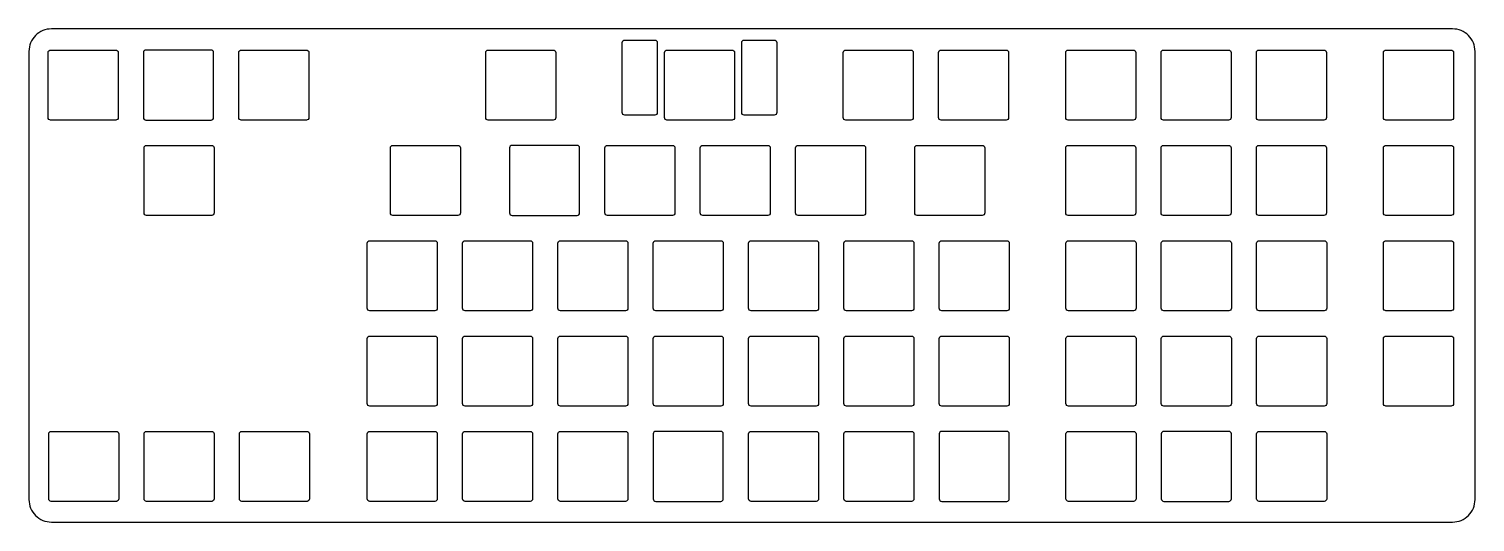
# Model space of a CAD drawing. Header units: millimetres. Extents: x -489 to -200, y 143 to 241.
import ezdxf

# ---------------------------------------------------------------- set-up
doc = ezdxf.new("R2010")
doc.units = ezdxf.units.MM
doc.layers.get('0').update_dxf_attribs({"linetype": 'CONTINUOUS'})

msp = doc.modelspace()

# ---------------------------------------------------------------- linework, layer by layer
for points in [[(-204.86, 142.6, 0.414214), (-200.36, 147.1), (-200.36, 236.68, 0.414214), (-204.86, 241.18), (-484.84, 241.18, 0.414214), (-489.34, 236.68), (-489.34, 147.1, 0.414214), (-484.84, 142.6)], [(-364.28, 223.94), (-370.28, 223.94, -0.414214), (-370.78, 224.44), (-370.78, 238.44, -0.414214), (-370.28, 238.94), (-364.28, 238.94, -0.414214), (-363.78, 238.44), (-363.78, 224.44, -0.414214)], [(-340.4, 223.94), (-346.4, 223.94, -0.414214), (-346.9, 224.44), (-346.9, 238.44, -0.414214), (-346.4, 238.94), (-340.4, 238.94, -0.414214), (-339.9, 238.44), (-339.9, 224.44, -0.414214)], [(-472, 222.94), (-485, 222.94, -0.414214), (-485.5, 223.44), (-485.5, 236.44, -0.414214), (-485, 236.94), (-472, 236.94, -0.414214), (-471.5, 236.44), (-471.5, 223.44, -0.414214)], [(-452.95, 222.94, 0.414214), (-452.45, 223.44), (-452.45, 236.44, 0.414214), (-452.95, 236.94), (-465.95, 236.94, 0.414214), (-466.45, 236.44), (-466.45, 223.44, 0.414214), (-465.95, 222.94)], [(-433.9, 222.94), (-446.9, 222.94, -0.414214), (-447.4, 223.44), (-447.4, 236.44, -0.414214), (-446.9, 236.94), (-433.9, 236.94, -0.414214), (-433.4, 236.44), (-433.4, 223.44, -0.414214)], [(-384.56, 222.94), (-397.56, 222.94, -0.414214), (-398.06, 223.44), (-398.06, 236.44, -0.414214), (-397.56, 236.94), (-384.56, 236.94, -0.414214), (-384.06, 236.44), (-384.06, 223.44, -0.414214)], [(-348.84, 222.94), (-361.84, 222.94, -0.414214), (-362.34, 223.44), (-362.34, 236.44, -0.414214), (-361.84, 236.94), (-348.84, 236.94, -0.414214), (-348.34, 236.44), (-348.34, 223.44, -0.414214)], [(-313.12, 222.94), (-326.12, 222.94, -0.414214), (-326.62, 223.44), (-326.62, 236.44, -0.414214), (-326.12, 236.94), (-313.12, 236.94, -0.414214), (-312.62, 236.44), (-312.62, 223.44, -0.414214)], [(-294.07, 222.94), (-307.07, 222.94, -0.414214), (-307.57, 223.44), (-307.57, 236.44, -0.414214), (-307.07, 236.94), (-294.07, 236.94, -0.414214), (-293.57, 236.44), (-293.57, 223.44, -0.414214)], [(-268.67, 222.94), (-281.67, 222.94, -0.414214), (-282.17, 223.44), (-282.17, 236.44, -0.414214), (-281.67, 236.94), (-268.67, 236.94, -0.414214), (-268.17, 236.44), (-268.17, 223.44, -0.414214)], [(-249.62, 222.94), (-262.62, 222.94, -0.414214), (-263.12, 223.44), (-263.12, 236.44, -0.414214), (-262.62, 236.94), (-249.62, 236.94, -0.414214), (-249.12, 236.44), (-249.12, 223.44, -0.414214)], [(-230.57, 222.94), (-243.57, 222.94, -0.414214), (-244.07, 223.44), (-244.07, 236.44, -0.414214), (-243.57, 236.94), (-230.57, 236.94, -0.414214), (-230.07, 236.44), (-230.07, 223.44, -0.414214)], [(-205.17, 222.94), (-218.17, 222.94, -0.414214), (-218.67, 223.44), (-218.67, 236.44, -0.414214), (-218.17, 236.94), (-205.17, 236.94, -0.414214), (-204.67, 236.44), (-204.67, 223.44, -0.414214)], [(-466.32, 204.39), (-466.32, 217.39, -0.414214), (-465.82, 217.89), (-452.82, 217.89, -0.414214), (-452.32, 217.39), (-452.32, 204.39, -0.414214), (-452.82, 203.89), (-465.82, 203.89, -0.414214)], [(-403.61, 203.89), (-416.61, 203.89, -0.414214), (-417.11, 204.39), (-417.11, 217.39, -0.414214), (-416.61, 217.89), (-403.61, 217.89, -0.414214), (-403.11, 217.39), (-403.11, 204.39, -0.414214)], [(-379.79, 203.89, 0.414214), (-379.29, 204.39), (-379.29, 217.39, 0.414214), (-379.79, 217.89), (-392.79, 217.89, 0.414214), (-393.29, 217.39), (-393.29, 204.39, 0.414214), (-392.79, 203.89)], [(-360.74, 203.89), (-373.74, 203.89, -0.414214), (-374.24, 204.39), (-374.24, 217.39, -0.414214), (-373.74, 217.89), (-360.74, 217.89, -0.414214), (-360.24, 217.39), (-360.24, 204.39, -0.414214)], [(-341.69, 203.89), (-354.69, 203.89, -0.414214), (-355.19, 204.39), (-355.19, 217.39, -0.414214), (-354.69, 217.89), (-341.69, 217.89, -0.414214), (-341.19, 217.39), (-341.19, 204.39, -0.414214)], [(-322.64, 203.89), (-335.64, 203.89, -0.414214), (-336.14, 204.39), (-336.14, 217.39, -0.414214), (-335.64, 217.89), (-322.64, 217.89, -0.414214), (-322.14, 217.39), (-322.14, 204.39, -0.414214)], [(-298.83, 203.89), (-311.83, 203.89, -0.414214), (-312.33, 204.39), (-312.33, 217.39, -0.414214), (-311.83, 217.89), (-298.83, 217.89, -0.414214), (-298.33, 217.39), (-298.33, 204.39, -0.414214)], [(-268.67, 203.89), (-281.67, 203.89, -0.414214), (-282.17, 204.39), (-282.17, 217.39, -0.414214), (-281.67, 217.89), (-268.67, 217.89, -0.414214), (-268.17, 217.39), (-268.17, 204.39, -0.414214)], [(-263.12, 204.39), (-263.12, 217.39, -0.414214), (-262.62, 217.89), (-249.62, 217.89, -0.414214), (-249.12, 217.39), (-249.12, 204.39, -0.414214), (-249.62, 203.89), (-262.62, 203.89, -0.414214)], [(-230.57, 203.89), (-243.57, 203.89, -0.414214), (-244.07, 204.39), (-244.07, 217.39, -0.414214), (-243.57, 217.89), (-230.57, 217.89, -0.414214), (-230.07, 217.39), (-230.07, 204.39, -0.414214)], [(-205.17, 203.89), (-218.17, 203.89, -0.414214), (-218.67, 204.39), (-218.67, 217.39, -0.414214), (-218.17, 217.89), (-205.17, 217.89, -0.414214), (-204.67, 217.39), (-204.67, 204.39, -0.414214)], [(-408.24, 184.84), (-421.24, 184.84, -0.414214), (-421.74, 185.34), (-421.74, 198.34, -0.414214), (-421.24, 198.84), (-408.24, 198.84, -0.414214), (-407.74, 198.34), (-407.74, 185.34, -0.414214)], [(-402.69, 185.34), (-402.69, 198.34, -0.414214), (-402.19, 198.84), (-389.19, 198.84, -0.414214), (-388.69, 198.34), (-388.69, 185.34, -0.414214), (-389.19, 184.84), (-402.19, 184.84, -0.414214)], [(-370.14, 184.84), (-383.14, 184.84, -0.414214), (-383.64, 185.34), (-383.64, 198.34, -0.414214), (-383.14, 198.84), (-370.14, 198.84, -0.414214), (-369.64, 198.34), (-369.64, 185.34, -0.414214)], [(-351.09, 184.84), (-364.09, 184.84, -0.414214), (-364.59, 185.34), (-364.59, 198.34, -0.414214), (-364.09, 198.84), (-351.09, 198.84, -0.414214), (-350.59, 198.34), (-350.59, 185.34, -0.414214)], [(-332.04, 184.84), (-345.04, 184.84, -0.414214), (-345.54, 185.34), (-345.54, 198.34, -0.414214), (-345.04, 198.84), (-332.04, 198.84, -0.414214), (-331.54, 198.34), (-331.54, 185.34, -0.414214)], [(-312.99, 184.84), (-325.99, 184.84, -0.414214), (-326.49, 185.34), (-326.49, 198.34, -0.414214), (-325.99, 198.84), (-312.99, 198.84, -0.414214), (-312.49, 198.34), (-312.49, 185.34, -0.414214)], [(-307.44, 185.34), (-307.44, 198.34, -0.414214), (-306.94, 198.84), (-293.94, 198.84, -0.414214), (-293.44, 198.34), (-293.44, 185.34, -0.414214), (-293.94, 184.84), (-306.94, 184.84, -0.414214)], [(-282.11, 185.34), (-282.11, 198.34, -0.414214), (-281.61, 198.84), (-268.61, 198.84, -0.414214), (-268.11, 198.34), (-268.11, 185.34, -0.414214), (-268.61, 184.84), (-281.61, 184.84, -0.414214)], [(-249.56, 184.84), (-262.56, 184.84, -0.414214), (-263.06, 185.34), (-263.06, 198.34, -0.414214), (-262.56, 198.84), (-249.56, 198.84, -0.414214), (-249.06, 198.34), (-249.06, 185.34, -0.414214)], [(-244.01, 185.34), (-244.01, 198.34, -0.414214), (-243.51, 198.84), (-230.51, 198.84, -0.414214), (-230.01, 198.34), (-230.01, 185.34, -0.414214), (-230.51, 184.84), (-243.51, 184.84, -0.414214)], [(-205.17, 184.84), (-218.17, 184.84, -0.414214), (-218.67, 185.34), (-218.67, 198.34, -0.414214), (-218.17, 198.84), (-205.17, 198.84, -0.414214), (-204.67, 198.34), (-204.67, 185.34, -0.414214)], [(-408.24, 165.79), (-421.24, 165.79, -0.414214), (-421.74, 166.29), (-421.74, 179.29, -0.414214), (-421.24, 179.79), (-408.24, 179.79, -0.414214), (-407.74, 179.29), (-407.74, 166.29, -0.414214)], [(-389.19, 165.79), (-402.19, 165.79, -0.414214), (-402.69, 166.29), (-402.69, 179.29, -0.414214), (-402.19, 179.79), (-389.19, 179.79, -0.414214), (-388.69, 179.29), (-388.69, 166.29, -0.414214)], [(-370.14, 165.79), (-383.14, 165.79, -0.414214), (-383.64, 166.29), (-383.64, 179.29, -0.414214), (-383.14, 179.79), (-370.14, 179.79, -0.414214), (-369.64, 179.29), (-369.64, 166.29, -0.414214)], [(-351.09, 165.79), (-364.09, 165.79, -0.414214), (-364.59, 166.29), (-364.59, 179.29, -0.414214), (-364.09, 179.79), (-351.09, 179.79, -0.414214), (-350.59, 179.29), (-350.59, 166.29, -0.414214)], [(-332.04, 165.79), (-345.04, 165.79, -0.414214), (-345.54, 166.29), (-345.54, 179.29, -0.414214), (-345.04, 179.79), (-332.04, 179.79, -0.414214), (-331.54, 179.29), (-331.54, 166.29, -0.414214)], [(-312.99, 165.79), (-325.99, 165.79, -0.414214), (-326.49, 166.29), (-326.49, 179.29, -0.414214), (-325.99, 179.79), (-312.99, 179.79, -0.414214), (-312.49, 179.29), (-312.49, 166.29, -0.414214)], [(-307.44, 166.29), (-307.44, 179.29, -0.414214), (-306.94, 179.79), (-293.94, 179.79, -0.414214), (-293.44, 179.29), (-293.44, 166.29, -0.414214), (-293.94, 165.79), (-306.94, 165.79, -0.414214)], [(-268.61, 165.79), (-281.61, 165.79, -0.414214), (-282.11, 166.29), (-282.11, 179.29, -0.414214), (-281.61, 179.79), (-268.61, 179.79, -0.414214), (-268.11, 179.29), (-268.11, 166.29, -0.414214)], [(-263.06, 166.29), (-263.06, 179.29, -0.414214), (-262.56, 179.79), (-249.56, 179.79, -0.414214), (-249.06, 179.29), (-249.06, 166.29, -0.414214), (-249.56, 165.79), (-262.56, 165.79, -0.414214)], [(-230.51, 165.79), (-243.51, 165.79, -0.414214), (-244.01, 166.29), (-244.01, 179.29, -0.414214), (-243.51, 179.79), (-230.51, 179.79, -0.414214), (-230.01, 179.29), (-230.01, 166.29, -0.414214)], [(-218.67, 166.29), (-218.67, 179.29, -0.414214), (-218.17, 179.79), (-205.17, 179.79, -0.414214), (-204.67, 179.29), (-204.67, 166.29, -0.414214), (-205.17, 165.79), (-218.17, 165.79, -0.414214)], [(-471.87, 146.74), (-484.87, 146.74, -0.414214), (-485.37, 147.24), (-485.37, 160.24, -0.414214), (-484.87, 160.74), (-471.87, 160.74, -0.414214), (-471.37, 160.24), (-471.37, 147.24, -0.414214)], [(-452.82, 146.74), (-465.82, 146.74, -0.414214), (-466.32, 147.24), (-466.32, 160.24, -0.414214), (-465.82, 160.74), (-452.82, 160.74, -0.414214), (-452.32, 160.24), (-452.32, 147.24, -0.414214)], [(-433.77, 146.74), (-446.77, 146.74, -0.414214), (-447.27, 147.24), (-447.27, 160.24, -0.414214), (-446.77, 160.74), (-433.77, 160.74, -0.414214), (-433.27, 160.24), (-433.27, 147.24, -0.414214)], [(-408.24, 146.74), (-421.24, 146.74, -0.414214), (-421.74, 147.24), (-421.74, 160.24, -0.414214), (-421.24, 160.74), (-408.24, 160.74, -0.414214), (-407.74, 160.24), (-407.74, 147.24, -0.414214)], [(-389.19, 146.74), (-402.19, 146.74, -0.414214), (-402.69, 147.24), (-402.69, 160.24, -0.414214), (-402.19, 160.74), (-389.19, 160.74, -0.414214), (-388.69, 160.24), (-388.69, 147.24, -0.414214)], [(-370.14, 146.74), (-383.14, 146.74, -0.414214), (-383.64, 147.24), (-383.64, 160.24, -0.414214), (-383.14, 160.74), (-370.14, 160.74, -0.414214), (-369.64, 160.24), (-369.64, 147.24, -0.414214)], [(-351.09, 146.74, 0.414214), (-350.59, 147.24), (-350.59, 160.24, 0.414214), (-351.09, 160.74), (-364.09, 160.74, 0.414214), (-364.59, 160.24), (-364.59, 147.24, 0.414214), (-364.09, 146.74)], [(-332.04, 146.74), (-345.04, 146.74, -0.414214), (-345.54, 147.24), (-345.54, 160.24, -0.414214), (-345.04, 160.74), (-332.04, 160.74, -0.414214), (-331.54, 160.24), (-331.54, 147.24, -0.414214)], [(-312.99, 146.74), (-325.99, 146.74, -0.414214), (-326.49, 147.24), (-326.49, 160.24, -0.414214), (-325.99, 160.74), (-312.99, 160.74, -0.414214), (-312.49, 160.24), (-312.49, 147.24, -0.414214)], [(-293.94, 146.74, 0.414214), (-293.44, 147.24), (-293.44, 160.24, 0.414214), (-293.94, 160.74), (-306.94, 160.74, 0.414214), (-307.44, 160.24), (-307.44, 147.24, 0.414214), (-306.94, 146.74)], [(-268.61, 146.74), (-281.61, 146.74, -0.414214), (-282.11, 147.24), (-282.11, 160.24, -0.414214), (-281.61, 160.74), (-268.61, 160.74, -0.414214), (-268.11, 160.24), (-268.11, 147.24, -0.414214)], [(-249.56, 146.74, 0.414214), (-249.06, 147.24), (-249.06, 160.24, 0.414214), (-249.56, 160.74), (-262.56, 160.74, 0.414214), (-263.06, 160.24), (-263.06, 147.24, 0.414214), (-262.56, 146.74)], [(-230.51, 146.74), (-243.51, 146.74, -0.414214), (-244.01, 147.24), (-244.01, 160.24, -0.414214), (-243.51, 160.74), (-230.51, 160.74, -0.414214), (-230.01, 160.24), (-230.01, 147.24, -0.414214)]]:
    msp.add_lwpolyline(points, format="xyb", close=True)

doc.saveas('drawing.dxf')
